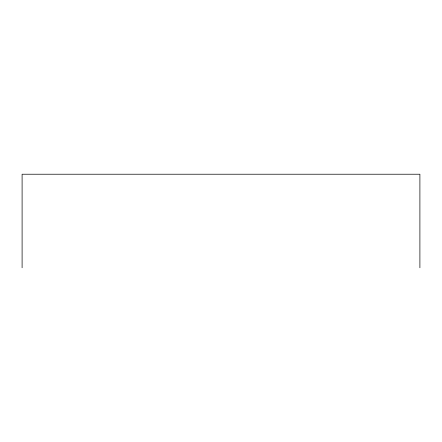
<?xml version="1.0" encoding="UTF-8"?>
<svg xmlns="http://www.w3.org/2000/svg" width="442" height="442" viewBox="0 0 442 442"><rect width="100%" height="100%" fill="white"/><g stroke="black" fill="none" stroke-linecap="round" stroke-linejoin="round"><path stroke-width="0.66" d="M419.9 267.775L419.9 174.225L22.1 174.225L22.1 267.775"/></g></svg>
